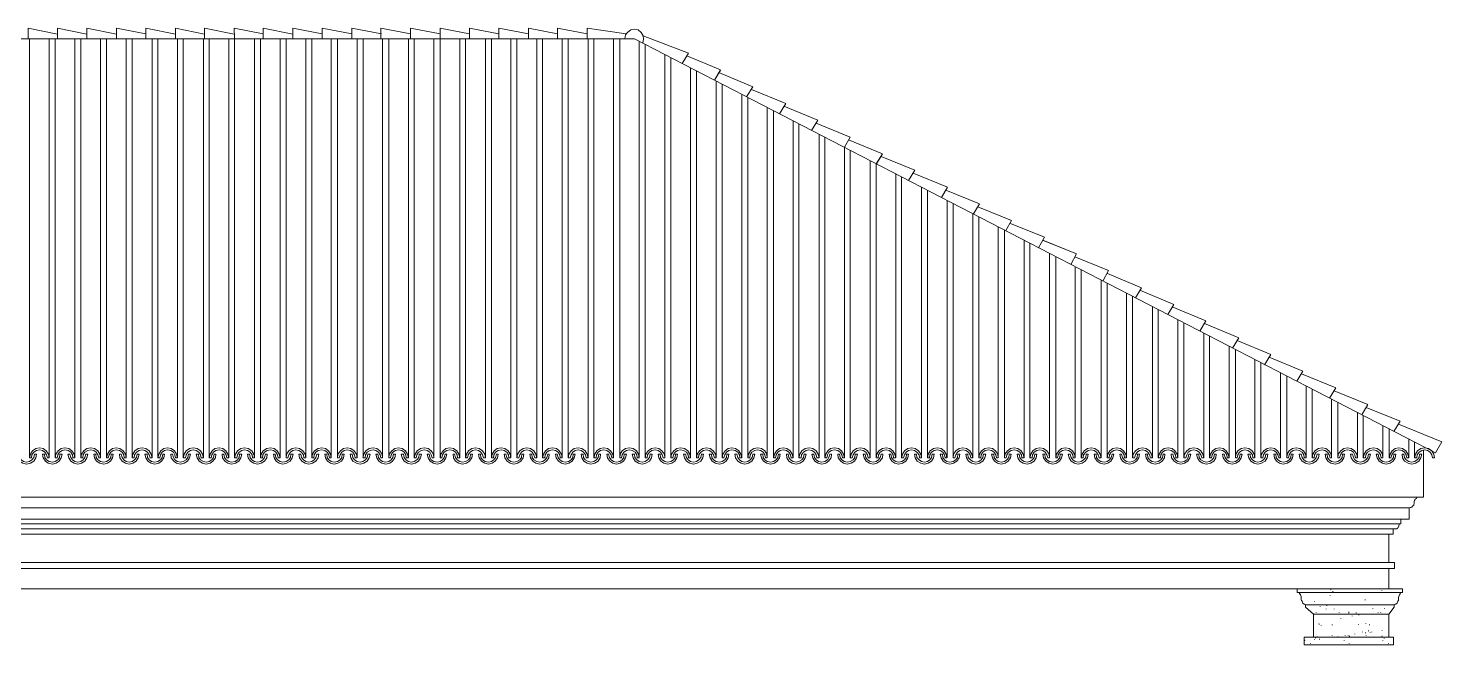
# Model space of a CAD drawing. Header units: millimetres. Extents: x -84511 to -57795, y -17083 to -534.
# Drawn here: x -71087 to -58188, y -6160 to -538 of the extents above; entities that cross this region are included whole.
import ezdxf

# ---------------------------------------------------------------- set-up
doc = ezdxf.new("R2010")
doc.units = ezdxf.units.MM
for name, color, linetype, lineweight in [('A-ALV-___-___-EXI', 250, 'Continuous', 25), ('A-COB-___-___-EXI', 250, 'Continuous', 13), ('A-PIL-___-___-EXI', 250, 'Continuous', 13)]:
    doc.layers.add(name, color=color, linetype=linetype, lineweight=lineweight)

msp = doc.modelspace()

# ---------------------------------------------------------------- linework, layer by layer
at = {"layer": 'A-ALV-___-___-EXI', "color": 18, "lineweight": 9, "flags": 128}
msp.add_lwpolyline([(-83578, -5650), (-58546, -5650), (-58546, -5685), (-59508, -5685), (-59493, -5685), (-59489, -5688), (-59482, -5696), (-59478, -5704), (-59474, -5711), (-59470, -5719), (-59470, -5738)], dxfattribs=at)
at = {"layer": 'A-COB-___-___-EXI', "color": 18, "lineweight": 9}
for p, q in [((-71075, -4456), (-71075, -633)), ((-70897, -4456), (-70897, -633)), ((-70840, -4456), (-70840, -633)), ((-70661, -4456), (-70661, -633)), ((-70608, -4456), (-70608, -633)), ((-70429, -4456), (-70429, -633)), ((-70372, -4456), (-70372, -633)), ((-70193, -4456), (-70193, -633)), ((-70140, -4456), (-70140, -633)), ((-69957, -4456), (-69957, -633)), ((-69904, -4456), (-69904, -633)), ((-69725, -4456), (-69725, -633)), ((-69672, -4456), (-69672, -633)), ((-69489, -4456), (-69489, -633)), ((-69436, -4456), (-69436, -633)), ((-69257, -4456), (-69257, -633)), ((-69021, -4456), (-69021, -633)), ((-68968, -4456), (-68968, -633)), ((-68789, -4456), (-68789, -633)), ((-68732, -4456), (-68732, -633)), ((-68554, -4456), (-68554, -633)), ((-68500, -4456), (-68500, -633)), ((-68322, -4456), (-68322, -633)), ((-68265, -4456), (-68265, -633)), ((-68086, -4456), (-68086, -633)), ((-68032, -4456), (-68032, -633)), ((-67854, -4456), (-67854, -633)), ((-67797, -4456), (-67797, -633)), ((-67618, -4456), (-67618, -633)), ((-67565, -4456), (-67565, -633)), ((-67386, -4456), (-67386, -633)), ((-67150, -4456), (-67150, -633)), ((-67097, -4456), (-67097, -633)), ((-66914, -4456), (-66914, -633)), ((-66861, -4456), (-66861, -633)), ((-66682, -4456), (-66682, -633)), ((-66629, -4456), (-66629, -633)), ((-66446, -4456), (-66446, -633)), ((-66393, -4456), (-66393, -633)), ((-66214, -4456), (-66214, -633)), ((-66161, -4456), (-66161, -633)), ((-65979, -4456), (-65979, -633)), ((-65925, -4456), (-65925, -633)), ((-65746, -4456), (-65746, -633)), ((-65689, -4456), (-65689, -633)), ((-65511, -4456), (-65511, -656)), ((-65457, -4456), (-65457, -683)), ((-65279, -4456), (-65279, -778)), ((-65222, -4456), (-65222, -804)), ((-65043, -4456), (-65043, -899)), ((-64989, -4456), (-64989, -926)), ((-64811, -4456), (-64811, -1017)), ((-64754, -4456), (-64754, -1048)), ((-64575, -4456), (-64575, -1139)), ((-64522, -4456), (-64522, -1170)), ((-64343, -4456), (-64343, -1261)), ((-64286, -4456), (-64286, -1287)), ((-64107, -4456), (-64107, -1383)), ((-64054, -4456), (-64054, -1409)), ((-63871, -4456), (-63871, -1504)), ((-63818, -4456), (-63818, -1531)), ((-63639, -4456), (-63639, -1622)), ((-63586, -4456), (-63586, -1653)), ((-63403, -4456), (-63403, -1744)), ((-63171, -4456), (-63171, -1866)), ((-63118, -4456), (-63118, -1892)), ((-62700, -1987), (-63012, -1858)), ((-62936, -4456), (-62936, -1987)), ((-62882, -4456), (-62882, -2014)), ((-62703, -4456), (-62703, -2109)), ((-62646, -4456), (-62646, -2136)), ((-62468, -4456), (-62468, -2227)), ((-62414, -4456), (-62414, -2257)), ((-62236, -4456), (-62236, -2349)), ((-62179, -4456), (-62179, -2379)), ((-62000, -4456), (-62000, -2470)), ((-61947, -4456), (-61947, -2497)), ((-61768, -4456), (-61768, -2592)), ((-61711, -4456), (-61711, -2619)), ((-61532, -4456), (-61532, -2714)), ((-61479, -4456), (-61479, -2740)), ((-61296, -4456), (-61296, -2832)), ((-61243, -4456), (-61243, -2862)), ((-61064, -4456), (-61064, -2954)), ((-61011, -4456), (-61011, -2984)), ((-60828, -4456), (-60828, -3075)), ((-60775, -4456), (-60775, -3106)), ((-60596, -4456), (-60596, -3197)), ((-60543, -4456), (-60543, -3224)), ((-60360, -4456), (-60360, -3319)), ((-60307, -4456), (-60307, -3345)), ((-60128, -4456), (-60128, -3440)), ((-60071, -4456), (-60071, -3467)), ((-59893, -4456), (-59893, -3558)), ((-59839, -4456), (-59839, -3589)), ((-59661, -4456), (-59661, -3680)), ((-59603, -4456), (-59603, -3710)), ((-59425, -4456), (-59425, -3802)), ((-59371, -4456), (-59371, -3828)), ((-59193, -4456), (-59193, -3923)), ((-59136, -4456), (-59136, -3950)), ((-58957, -4456), (-58957, -4045)), ((-58904, -4456), (-58904, -4072)), ((-58725, -4456), (-58725, -4163)), ((-58668, -4456), (-58668, -4193)), ((-58489, -4456), (-58489, -4285)), ((-58436, -4456), (-58436, -4315)), ((-66233, -4456), (-66214, -4456)), ((-58671, -5411), (-58671, -5152)), ((-58671, -5650), (-58671, -5464))]:
    msp.add_line(p, q, dxfattribs=at)
at = {"layer": 'A-COB-___-___-EXI', "color": 18, "lineweight": 9, "flags": 128}
for points in [[(-83867, -4216), (-84183, -4330), (-84149, -4395), (-84126, -4426), (-84096, -4445), (-77279, -633), (-65556, -633), (-58246, -4410), (-58188, -4311), (-58584, -4148)], [(-71087, -629), (-71087, -538), (-70821, -591)], [(-70821, -629), (-70821, -538), (-70551, -591)], [(-70281, -591), (-70551, -538), (-70551, -629)], [(-70281, -629), (-70281, -538), (-70014, -588)], [(-70014, -629), (-70014, -538), (-69744, -591)], [(-69478, -591), (-69744, -538), (-69744, -629)], [(-69478, -629), (-69478, -538), (-69208, -591)], [(-69204, -4456), (-69204, -629), (-69208, -538), (-68942, -588)], [(-68942, -629), (-68942, -538), (-68672, -591)], [(-68405, -588), (-68672, -538), (-68672, -629)], [(-68135, -588), (-68405, -538), (-68405, -629)], [(-67865, -588), (-68135, -538), (-68135, -629)], [(-67599, -588), (-67869, -538), (-67869, -629)], [(-67599, -629), (-67599, -538), (-67329, -588)], [(-67329, -4456), (-67329, -629), (-67329, -538), (-67059, -588)], [(-67059, -629), (-67059, -538), (-66793, -588)], [(-66522, -588), (-66792, -538), (-66792, -629)], [(-66522, -629), (-66522, -538), (-66256, -588)], [(-65986, -588), (-66256, -538), (-66256, -629)], [(-65986, -629), (-65986, -538), (-65632, -588)], [(-65480, -671), (-65473, -637), (-65476, -607), (-65495, -576), (-65522, -553), (-65556, -546), (-65587, -553), (-65617, -572), (-65636, -599), (-65644, -633)], [(-65476, -607), (-65062, -766), (-65119, -858), (-65062, -766)], [(-64826, -1010), (-64769, -919), (-64826, -1010), (-64769, -918), (-65077, -789)], [(-64533, -1162), (-64476, -1071), (-64784, -941)], [(-63940, -1470), (-63883, -1375), (-64191, -1249)], [(-63898, -1402), (-63586, -1531), (-63639, -1622), (-63586, -1531)], [(-63350, -4456), (-63350, -1774), (-63293, -1683), (-63346, -1774), (-63293, -1683), (-63601, -1554)], [(-63053, -1926), (-62996, -1831), (-63305, -1706)], [(-62715, -2014), (-62407, -2139), (-62460, -2231), (-62407, -2139), (-62460, -2231)], [(-62167, -2383), (-62114, -2292), (-62422, -2166)], [(-62125, -2318), (-61813, -2444), (-61867, -2539), (-61813, -2444)], [(-61829, -2470), (-61521, -2596), (-61574, -2691), (-61521, -2596), (-61832, -2470)], [(-61574, -2691), (-61521, -2596), (-61574, -2691), (-61521, -2596)], [(-61536, -2623), (-61228, -2748), (-61281, -2843)], [(-60927, -2904), (-60984, -2995), (-60927, -2904), (-61239, -2775)], [(-60688, -3147), (-60634, -3056), (-60688, -3147), (-60634, -3056), (-60942, -2927)], [(-60395, -3300), (-60341, -3205), (-60649, -3079)], [(-60041, -3360), (-60098, -3456), (-60041, -3360), (-60353, -3231)], [(-59805, -3608), (-59748, -3513), (-59805, -3608), (-59748, -3513), (-60056, -3387)], [(-59512, -3756), (-59455, -3665), (-59763, -3539)], [(-59155, -3817), (-59212, -3912), (-59155, -3817), (-59467, -3691)], [(-58919, -4064), (-58862, -3969), (-58919, -4064), (-58862, -3969), (-59170, -3844)], [(-58626, -4216), (-58569, -4121), (-58877, -3996)], [(-83734, -4513), (-83734, -4814), (-58356, -4814), (-58356, -4384)], [(-71076, -4456), (-71057, -4456), (-71076, -4456), (-71068, -4422), (-71049, -4391), (-71018, -4372), (-70984, -4365), (-70950, -4372), (-70923, -4391), (-70901, -4422), (-70897, -4456), (-70912, -4456), (-70920, -4429), (-70935, -4403), (-70958, -4388), (-70984, -4384), (-71011, -4388), (-71037, -4403), (-71053, -4429), (-71057, -4456)], [(-70840, -4456), (-70836, -4422), (-70813, -4391), (-70786, -4372), (-70752, -4365), (-70718, -4372), (-70688, -4391), (-70669, -4422), (-70661, -4456), (-70680, -4456), (-70684, -4429), (-70699, -4403), (-70722, -4388), (-70752, -4384), (-70779, -4388), (-70802, -4403), (-70817, -4429), (-70824, -4456), (-70840, -4456)], [(-70608, -4456), (-70589, -4456), (-70608, -4456), (-70600, -4422), (-70581, -4391), (-70551, -4372), (-70516, -4365), (-70482, -4372), (-70452, -4391), (-70433, -4422), (-70429, -4456), (-70444, -4456), (-70452, -4429), (-70467, -4403), (-70490, -4388), (-70516, -4384), (-70543, -4388), (-70570, -4403), (-70585, -4429), (-70589, -4456)], [(-70372, -4456), (-70357, -4456), (-70372, -4456), (-70364, -4422), (-70345, -4391), (-70319, -4372), (-70284, -4365), (-70250, -4372), (-70220, -4391), (-70201, -4422), (-70193, -4456), (-70212, -4456), (-70216, -4429), (-70231, -4403), (-70254, -4388), (-70284, -4384), (-70311, -4388), (-70334, -4403), (-70349, -4429), (-70357, -4456)], [(-70140, -4456), (-70121, -4456), (-70140, -4456), (-70132, -4422), (-70113, -4391), (-70083, -4372), (-70048, -4365), (-70014, -4372), (-69984, -4391), (-69965, -4422), (-69957, -4456), (-69976, -4456), (-69984, -4429), (-69999, -4403), (-70022, -4388), (-70048, -4384), (-70075, -4388), (-70098, -4403), (-70117, -4429), (-70121, -4456)], [(-69904, -4456), (-69885, -4456), (-69904, -4456), (-69896, -4422), (-69877, -4391), (-69851, -4372), (-69816, -4365), (-69782, -4372), (-69752, -4391), (-69733, -4422), (-69725, -4456), (-69744, -4456), (-69748, -4429), (-69763, -4403), (-69786, -4388), (-69816, -4384), (-69843, -4388), (-69866, -4403), (-69881, -4429), (-69885, -4456)], [(-69672, -4456), (-69653, -4456), (-69672, -4456), (-69664, -4422), (-69645, -4391), (-69615, -4372), (-69581, -4365), (-69546, -4372), (-69516, -4391), (-69497, -4422), (-69489, -4456), (-69508, -4456), (-69516, -4429), (-69531, -4403), (-69554, -4388), (-69581, -4384), (-69607, -4388), (-69630, -4403), (-69645, -4429), (-69653, -4456)], [(-69436, -4456), (-69417, -4456), (-69436, -4456), (-69428, -4422), (-69409, -4391), (-69383, -4372), (-69345, -4365), (-69311, -4372), (-69284, -4391), (-69265, -4422), (-69257, -4456), (-69276, -4456), (-69280, -4429), (-69295, -4403), (-69318, -4388), (-69345, -4384), (-69375, -4388), (-69398, -4403), (-69413, -4429), (-69417, -4456)], [(-69185, -4456), (-69204, -4456), (-69185, -4456), (-69177, -4429), (-69162, -4403), (-69139, -4388), (-69113, -4384), (-69086, -4388), (-69063, -4403), (-69044, -4429), (-69041, -4456), (-69022, -4456), (-69029, -4422), (-69048, -4391), (-69079, -4372), (-69113, -4365), (-69147, -4372), (-69177, -4391), (-69196, -4422), (-69204, -4456)], [(-68968, -4456), (-68961, -4422), (-68942, -4391), (-68911, -4372), (-68877, -4365), (-68843, -4372), (-68816, -4391), (-68797, -4422), (-68789, -4456), (-68808, -4456), (-68812, -4429), (-68827, -4403), (-68850, -4388), (-68877, -4384), (-68907, -4388), (-68930, -4403), (-68945, -4429), (-68949, -4456), (-68968, -4456), (-68949, -4456)], [(-68732, -4456), (-68729, -4422), (-68710, -4391), (-68679, -4372), (-68645, -4365), (-68611, -4372), (-68580, -4391), (-68561, -4422), (-68554, -4456), (-68573, -4456), (-68576, -4429), (-68595, -4403), (-68618, -4388), (-68645, -4384), (-68672, -4388), (-68694, -4403), (-68710, -4429), (-68717, -4456), (-68732, -4456), (-68717, -4456)], [(-68500, -4456), (-68493, -4422), (-68474, -4391), (-68443, -4372), (-68409, -4365), (-68375, -4372), (-68348, -4391), (-68329, -4422), (-68322, -4456), (-68337, -4456), (-68344, -4429), (-68360, -4403), (-68382, -4388), (-68409, -4384), (-68440, -4388), (-68462, -4403), (-68478, -4429), (-68481, -4456), (-68500, -4456), (-68481, -4456)], [(-68265, -4456), (-68261, -4422), (-68238, -4391), (-68211, -4372), (-68177, -4365), (-68143, -4372), (-68112, -4391), (-68093, -4422), (-68086, -4456), (-68105, -4456), (-68109, -4429), (-68124, -4403), (-68150, -4388), (-68177, -4384), (-68204, -4388), (-68226, -4403), (-68242, -4429), (-68249, -4456), (-68265, -4456), (-68249, -4456)], [(-68033, -4456), (-68025, -4422), (-68006, -4391), (-67975, -4372), (-67941, -4365), (-67907, -4372), (-67880, -4391), (-67858, -4422), (-67854, -4456), (-67869, -4456), (-67877, -4429), (-67892, -4403), (-67915, -4388), (-67941, -4384), (-67968, -4388), (-67994, -4403), (-68010, -4429), (-68013, -4456), (-68032, -4456), (-68014, -4456)], [(-67797, -4456), (-67793, -4422), (-67770, -4391), (-67743, -4372), (-67709, -4365), (-67675, -4372), (-67645, -4391), (-67626, -4422), (-67618, -4456), (-67637, -4456), (-67641, -4429), (-67656, -4403), (-67679, -4388), (-67709, -4384), (-67736, -4388), (-67759, -4403), (-67774, -4429), (-67781, -4456), (-67797, -4456), (-67781, -4456)], [(-67565, -4456), (-67557, -4422), (-67538, -4391), (-67508, -4372), (-67473, -4365), (-67439, -4372), (-67409, -4391), (-67390, -4422), (-67386, -4456), (-67401, -4456), (-67409, -4429), (-67424, -4403), (-67447, -4388), (-67473, -4384), (-67500, -4388), (-67527, -4403), (-67542, -4429), (-67546, -4456), (-67565, -4456), (-67546, -4456)], [(-67329, -4456), (-67321, -4422), (-67302, -4391), (-67276, -4372), (-67241, -4365), (-67207, -4372), (-67177, -4391), (-67158, -4422), (-67150, -4456), (-67169, -4456), (-67173, -4429), (-67188, -4403), (-67211, -4388), (-67241, -4384), (-67268, -4388), (-67291, -4403), (-67306, -4429), (-67314, -4456), (-67329, -4456)], [(-67097, -4456), (-67078, -4456), (-67097, -4456), (-67089, -4422), (-67070, -4391), (-67040, -4372), (-67005, -4365), (-66971, -4372), (-66941, -4391), (-66922, -4422), (-66914, -4456), (-66933, -4456), (-66941, -4429), (-66956, -4403), (-66979, -4388), (-67005, -4384), (-67032, -4388), (-67055, -4403), (-67074, -4429), (-67078, -4456)], [(-66861, -4456), (-66842, -4456), (-66861, -4456), (-66853, -4422), (-66834, -4391), (-66808, -4372), (-66773, -4365), (-66739, -4372), (-66709, -4391), (-66690, -4422), (-66682, -4456), (-66701, -4456), (-66705, -4429), (-66720, -4403), (-66743, -4388), (-66773, -4384), (-66800, -4388), (-66823, -4403), (-66838, -4429), (-66842, -4456)], [(-66629, -4456), (-66610, -4456), (-66629, -4456), (-66621, -4422), (-66602, -4391), (-66572, -4372), (-66538, -4365), (-66503, -4372), (-66473, -4391), (-66454, -4422), (-66446, -4456), (-66465, -4456), (-66473, -4429), (-66488, -4403), (-66511, -4388), (-66538, -4384), (-66564, -4388), (-66587, -4403), (-66602, -4429), (-66610, -4456)], [(-66393, -4456), (-66374, -4456), (-66393, -4456), (-66385, -4422), (-66366, -4391), (-66340, -4372), (-66302, -4365), (-66268, -4372), (-66241, -4391), (-66222, -4422), (-66214, -4456), (-66233, -4456), (-66237, -4429), (-66252, -4403), (-66275, -4388), (-66302, -4384), (-66332, -4388), (-66355, -4403), (-66370, -4429), (-66374, -4456)], [(-66161, -4456), (-66142, -4456), (-66161, -4456), (-66153, -4422), (-66134, -4391), (-66104, -4372), (-66070, -4365), (-66036, -4372), (-66005, -4391), (-65986, -4422), (-65979, -4456), (-65997, -4456), (-66001, -4429), (-66020, -4403), (-66043, -4388), (-66070, -4384), (-66096, -4388), (-66119, -4403), (-66134, -4429), (-66142, -4456)], [(-65925, -4456), (-65906, -4456), (-65925, -4456), (-65918, -4422), (-65899, -4391), (-65868, -4372), (-65834, -4365), (-65800, -4372), (-65773, -4391), (-65754, -4422), (-65746, -4456), (-65762, -4456), (-65769, -4429), (-65785, -4403), (-65807, -4388), (-65834, -4384), (-65864, -4388), (-65887, -4403), (-65902, -4429), (-65906, -4456)], [(-65689, -4456), (-65674, -4456), (-65689, -4456), (-65686, -4422), (-65667, -4391), (-65636, -4372), (-65602, -4365), (-65568, -4372), (-65537, -4391), (-65518, -4422), (-65511, -4456), (-65530, -4456), (-65533, -4429), (-65549, -4403), (-65575, -4388), (-65602, -4384), (-65629, -4388), (-65651, -4403), (-65667, -4429), (-65674, -4456)], [(-65279, -4456), (-65282, -4422), (-65305, -4391), (-65332, -4372), (-65366, -4365), (-65400, -4372), (-65431, -4391), (-65450, -4422), (-65457, -4456), (-65438, -4456), (-65457, -4456)], [(-65294, -4456), (-65279, -4456), (-65294, -4456), (-65301, -4429), (-65317, -4403), (-65340, -4388), (-65366, -4384), (-65396, -4388), (-65419, -4403), (-65435, -4429), (-65438, -4456)], [(-65222, -4456), (-65218, -4422), (-65195, -4391), (-65168, -4372), (-65134, -4365), (-65100, -4372), (-65069, -4391), (-65050, -4422), (-65043, -4456), (-65062, -4456), (-65066, -4429), (-65081, -4403), (-65107, -4388), (-65134, -4384), (-65161, -4388), (-65184, -4403), (-65199, -4429), (-65206, -4456), (-65222, -4456)], [(-64990, -4456), (-64971, -4456), (-64990, -4456), (-64982, -4422), (-64963, -4391), (-64932, -4372), (-64898, -4365), (-64864, -4372), (-64837, -4391), (-64815, -4422), (-64811, -4456), (-64826, -4456), (-64834, -4429), (-64849, -4403), (-64872, -4388), (-64898, -4384), (-64925, -4388), (-64951, -4403), (-64967, -4429), (-64971, -4456)], [(-64754, -4456), (-64739, -4456), (-64754, -4456), (-64750, -4422), (-64727, -4391), (-64700, -4372), (-64666, -4365), (-64632, -4372), (-64602, -4391), (-64583, -4422), (-64575, -4456), (-64594, -4456), (-64598, -4429), (-64613, -4403), (-64636, -4388), (-64666, -4384), (-64693, -4388), (-64716, -4403), (-64731, -4429), (-64739, -4456)], [(-64522, -4456), (-64503, -4456), (-64522, -4456), (-64514, -4422), (-64495, -4391), (-64465, -4372), (-64430, -4365), (-64396, -4372), (-64366, -4391), (-64347, -4422), (-64343, -4456), (-64358, -4456), (-64366, -4429), (-64381, -4403), (-64404, -4388), (-64430, -4384), (-64457, -4388), (-64484, -4403), (-64499, -4429), (-64503, -4456), (-64522, -4456), (-64503, -4456)], [(-64286, -4456), (-64278, -4422), (-64259, -4391), (-64233, -4372), (-64198, -4365), (-64164, -4372), (-64134, -4391), (-64115, -4422), (-64107, -4456), (-64126, -4456), (-64130, -4429), (-64145, -4403), (-64168, -4388), (-64198, -4384), (-64225, -4388), (-64248, -4403), (-64263, -4429), (-64267, -4456), (-64286, -4456), (-64267, -4456)], [(-64054, -4456), (-64046, -4422), (-64027, -4391), (-63997, -4372), (-63962, -4365), (-63928, -4372), (-63898, -4391), (-63879, -4422), (-63871, -4456), (-63890, -4456), (-63898, -4429), (-63913, -4403), (-63936, -4388), (-63963, -4384), (-63989, -4388), (-64012, -4403), (-64031, -4429), (-64035, -4456), (-64054, -4456), (-64035, -4456)], [(-63818, -4456), (-63810, -4422), (-63791, -4391), (-63765, -4372), (-63730, -4365), (-63692, -4372), (-63666, -4391), (-63647, -4422), (-63639, -4456), (-63658, -4456), (-63662, -4429), (-63677, -4403), (-63700, -4388), (-63730, -4384), (-63757, -4388), (-63780, -4403), (-63795, -4429), (-63799, -4456), (-63818, -4456), (-63799, -4456)], [(-63586, -4456), (-63578, -4422), (-63559, -4391), (-63529, -4372), (-63495, -4365), (-63460, -4372), (-63430, -4391), (-63411, -4422), (-63403, -4456), (-63422, -4456), (-63430, -4429), (-63445, -4403), (-63468, -4388), (-63495, -4384), (-63521, -4388), (-63544, -4403), (-63559, -4429), (-63567, -4456), (-63586, -4456), (-63567, -4456)], [(-63350, -4456), (-63342, -4422), (-63324, -4391), (-63293, -4372), (-63259, -4365), (-63225, -4372), (-63198, -4391), (-63179, -4422), (-63171, -4456), (-63190, -4456), (-63194, -4429), (-63209, -4403), (-63232, -4388), (-63259, -4384), (-63289, -4388), (-63312, -4403), (-63327, -4429), (-63331, -4456), (-63350, -4456), (-63331, -4456)], [(-63118, -4456), (-63110, -4422), (-63092, -4391), (-63061, -4372), (-63027, -4365), (-62993, -4372), (-62962, -4391), (-62943, -4422), (-62936, -4456), (-62955, -4456), (-62958, -4429), (-62977, -4403), (-63000, -4388), (-63027, -4384), (-63053, -4388), (-63076, -4403), (-63092, -4429), (-63099, -4456), (-63118, -4456), (-63099, -4456)], [(-62882, -4456), (-62875, -4422), (-62856, -4391), (-62825, -4372), (-62791, -4365), (-62757, -4372), (-62730, -4391), (-62711, -4422), (-62704, -4456), (-62719, -4456), (-62726, -4429), (-62742, -4403), (-62764, -4388), (-62791, -4384), (-62821, -4388), (-62844, -4403), (-62859, -4429), (-62863, -4456), (-62882, -4456), (-62863, -4456)], [(-62646, -4456), (-62643, -4422), (-62624, -4391), (-62593, -4372), (-62559, -4365), (-62525, -4372), (-62494, -4391), (-62475, -4422), (-62468, -4456), (-62487, -4456), (-62491, -4429), (-62506, -4403), (-62532, -4388), (-62559, -4384), (-62586, -4388), (-62608, -4403), (-62624, -4429), (-62631, -4456), (-62646, -4456), (-62631, -4456)], [(-62414, -4456), (-62407, -4422), (-62388, -4391), (-62357, -4372), (-62323, -4365), (-62289, -4372), (-62262, -4391), (-62239, -4422), (-62236, -4456), (-62251, -4456), (-62258, -4429), (-62274, -4403), (-62296, -4388), (-62323, -4384), (-62354, -4388), (-62376, -4403), (-62392, -4429), (-62395, -4456), (-62414, -4456)], [(-62179, -4456), (-62175, -4422), (-62152, -4391), (-62125, -4372), (-62091, -4365), (-62057, -4372), (-62026, -4391), (-62007, -4422), (-62000, -4456), (-62019, -4456), (-62023, -4429), (-62038, -4403), (-62064, -4388), (-62091, -4384), (-62118, -4388), (-62141, -4403), (-62156, -4429), (-62163, -4456), (-62179, -4456), (-62163, -4456)], [(-61947, -4456), (-61939, -4422), (-61920, -4391), (-61889, -4372), (-61855, -4365), (-61821, -4372), (-61791, -4391), (-61772, -4422), (-61768, -4456), (-61783, -4456), (-61791, -4429), (-61806, -4403), (-61829, -4388), (-61855, -4384), (-61882, -4388), (-61909, -4403), (-61924, -4429), (-61927, -4456), (-61947, -4456), (-61928, -4456)], [(-61711, -4456), (-61703, -4422), (-61684, -4391), (-61657, -4372), (-61623, -4365), (-61589, -4372), (-61559, -4391), (-61540, -4422), (-61532, -4456), (-61551, -4456), (-61555, -4429), (-61570, -4403), (-61593, -4388), (-61623, -4384), (-61650, -4388), (-61673, -4403), (-61688, -4429), (-61695, -4456), (-61711, -4456), (-61696, -4456)], [(-61479, -4456), (-61471, -4422), (-61452, -4391), (-61422, -4372), (-61387, -4365), (-61353, -4372), (-61323, -4391), (-61304, -4422), (-61296, -4456), (-61315, -4456), (-61323, -4429), (-61338, -4403), (-61361, -4388), (-61387, -4384), (-61414, -4388), (-61437, -4403), (-61456, -4429), (-61460, -4456), (-61479, -4456), (-61460, -4456)], [(-61243, -4456), (-61235, -4422), (-61216, -4391), (-61190, -4372), (-61155, -4365), (-61121, -4372), (-61091, -4391), (-61072, -4422), (-61064, -4456), (-61083, -4456), (-61087, -4429), (-61102, -4403), (-61125, -4388), (-61155, -4384), (-61182, -4388), (-61205, -4403), (-61220, -4429), (-61224, -4456), (-61243, -4456), (-61224, -4456)], [(-61011, -4456), (-61003, -4422), (-60984, -4391), (-60954, -4372), (-60919, -4365), (-60885, -4372), (-60855, -4391), (-60836, -4422), (-60828, -4456), (-60847, -4456), (-60855, -4429), (-60870, -4403), (-60893, -4388), (-60920, -4384), (-60946, -4388), (-60969, -4403), (-60984, -4429), (-60992, -4456), (-61011, -4456), (-60992, -4456)], [(-60756, -4456), (-60752, -4429), (-60737, -4403), (-60714, -4388), (-60684, -4384), (-60657, -4388), (-60634, -4403), (-60619, -4429), (-60615, -4456), (-60596, -4456), (-60604, -4422), (-60623, -4391), (-60649, -4372), (-60684, -4365), (-60722, -4372), (-60748, -4391), (-60767, -4422), (-60775, -4456), (-60756, -4456), (-60775, -4456)], [(-60524, -4456), (-60543, -4456), (-60524, -4456), (-60516, -4429), (-60501, -4403), (-60478, -4388), (-60452, -4384), (-60425, -4388), (-60402, -4403), (-60387, -4429), (-60379, -4456), (-60360, -4456), (-60368, -4422), (-60387, -4391), (-60417, -4372), (-60452, -4365), (-60486, -4372), (-60516, -4391), (-60535, -4422), (-60543, -4456)], [(-60307, -4456), (-60288, -4456), (-60307, -4456), (-60299, -4422), (-60281, -4391), (-60250, -4372), (-60216, -4365), (-60182, -4372), (-60155, -4391), (-60136, -4422), (-60128, -4456), (-60147, -4456), (-60151, -4429), (-60166, -4403), (-60189, -4388), (-60216, -4384), (-60246, -4388), (-60269, -4403), (-60284, -4429), (-60288, -4456)], [(-60071, -4456), (-60056, -4456), (-60071, -4456), (-60067, -4422), (-60049, -4391), (-60018, -4372), (-59984, -4365), (-59950, -4372), (-59919, -4391), (-59900, -4422), (-59893, -4456), (-59912, -4456), (-59915, -4429), (-59934, -4403), (-59957, -4388), (-59984, -4384), (-60010, -4388), (-60033, -4403), (-60049, -4429), (-60056, -4456)], [(-59839, -4456), (-59820, -4456), (-59839, -4456), (-59832, -4422), (-59813, -4391), (-59782, -4372), (-59748, -4365), (-59714, -4372), (-59687, -4391), (-59668, -4422), (-59660, -4456), (-59676, -4456), (-59683, -4429), (-59698, -4403), (-59721, -4388), (-59748, -4384), (-59778, -4388), (-59801, -4403), (-59816, -4429), (-59820, -4456)], [(-59603, -4456), (-59588, -4456), (-59603, -4456), (-59600, -4422), (-59581, -4391), (-59550, -4372), (-59516, -4365), (-59482, -4372), (-59451, -4391), (-59432, -4422), (-59425, -4456), (-59444, -4456), (-59447, -4429), (-59463, -4403), (-59489, -4388), (-59516, -4384), (-59543, -4388), (-59565, -4403), (-59581, -4429), (-59588, -4456)], [(-59371, -4456), (-59352, -4456), (-59371, -4456), (-59364, -4422), (-59345, -4391), (-59314, -4372), (-59280, -4365), (-59246, -4372), (-59219, -4391), (-59196, -4422), (-59193, -4456), (-59208, -4456), (-59215, -4429), (-59231, -4403), (-59254, -4388), (-59280, -4384), (-59307, -4388), (-59333, -4403), (-59349, -4429), (-59352, -4456)], [(-59136, -4456), (-59120, -4456), (-59136, -4456), (-59132, -4422), (-59109, -4391), (-59082, -4372), (-59048, -4365), (-59014, -4372), (-58983, -4391), (-58964, -4422), (-58957, -4456), (-58976, -4456), (-58980, -4429), (-58995, -4403), (-59018, -4388), (-59048, -4384), (-59075, -4388), (-59097, -4403), (-59113, -4429), (-59120, -4456)], [(-58904, -4456), (-58896, -4422), (-58877, -4391), (-58846, -4372), (-58812, -4365), (-58778, -4372), (-58748, -4391), (-58729, -4422), (-58725, -4456), (-58740, -4456), (-58748, -4429), (-58763, -4403), (-58786, -4388), (-58812, -4384), (-58839, -4388), (-58866, -4403), (-58881, -4429), (-58885, -4456), (-58904, -4456)], [(-58668, -4456), (-58660, -4422), (-58641, -4391), (-58614, -4372), (-58580, -4365), (-58546, -4372), (-58516, -4391), (-58497, -4422), (-58489, -4456), (-58508, -4456), (-58512, -4429), (-58527, -4403), (-58550, -4388), (-58580, -4384), (-58607, -4388), (-58630, -4403), (-58645, -4429), (-58652, -4456), (-58668, -4456), (-58653, -4456)], [(-58436, -4456), (-58428, -4422), (-58409, -4391), (-58379, -4372), (-58344, -4365), (-58310, -4372), (-58280, -4391), (-58261, -4422), (-58253, -4456), (-58272, -4456), (-58280, -4429), (-58295, -4403), (-58318, -4388), (-58344, -4384), (-58371, -4388), (-58394, -4403), (-58413, -4429), (-58417, -4456), (-58436, -4456), (-58417, -4456)], [(-71011, -4422), (-71030, -4422), (-71037, -4452), (-71053, -4475), (-71076, -4490), (-71102, -4494), (-71129, -4490), (-71152, -4475), (-71167, -4452), (-71174, -4422), (-71193, -4422), (-71186, -4456), (-71167, -4486), (-71136, -4505), (-71102, -4513), (-71068, -4505), (-71037, -4486), (-71018, -4456), (-71011, -4422)], [(-70779, -4422), (-70798, -4422), (-70802, -4452), (-70817, -4475), (-70840, -4490), (-70866, -4494), (-70897, -4490), (-70920, -4475), (-70935, -4452), (-70939, -4422), (-70958, -4422), (-70950, -4456), (-70931, -4486), (-70904, -4505), (-70866, -4513), (-70832, -4505), (-70805, -4486), (-70786, -4456), (-70779, -4422)], [(-70543, -4422), (-70562, -4422), (-70570, -4452), (-70585, -4475), (-70608, -4490), (-70634, -4494), (-70661, -4490), (-70684, -4475), (-70699, -4452), (-70707, -4422), (-70726, -4422), (-70718, -4456), (-70699, -4486), (-70668, -4505), (-70634, -4513), (-70600, -4505), (-70570, -4486), (-70551, -4456), (-70543, -4422)], [(-70311, -4422), (-70330, -4422), (-70334, -4452), (-70349, -4475), (-70372, -4490), (-70398, -4494), (-70429, -4490), (-70452, -4475), (-70467, -4452), (-70471, -4422), (-70490, -4422), (-70482, -4456), (-70463, -4486), (-70433, -4505), (-70398, -4513), (-70364, -4505), (-70338, -4486), (-70319, -4456), (-70311, -4422)], [(-70075, -4422), (-70094, -4422), (-70098, -4452), (-70117, -4475), (-70140, -4490), (-70166, -4494), (-70193, -4490), (-70216, -4475), (-70231, -4452), (-70239, -4422), (-70254, -4422), (-70250, -4456), (-70231, -4486), (-70201, -4505), (-70166, -4513), (-70132, -4505), (-70102, -4486), (-70083, -4456), (-70075, -4422)], [(-69843, -4422), (-69858, -4422), (-69866, -4452), (-69881, -4475), (-69904, -4490), (-69931, -4494), (-69961, -4490), (-69984, -4475), (-69999, -4452), (-70003, -4422), (-70022, -4422), (-70014, -4456), (-69995, -4486), (-69965, -4505), (-69931, -4513), (-69896, -4505), (-69870, -4486), (-69851, -4456), (-69843, -4422)], [(-69607, -4422), (-69626, -4422), (-69630, -4452), (-69645, -4475), (-69672, -4490), (-69699, -4494), (-69725, -4490), (-69748, -4475), (-69763, -4452), (-69771, -4422), (-69786, -4422), (-69782, -4456), (-69759, -4486), (-69733, -4505), (-69698, -4513), (-69664, -4505), (-69634, -4486), (-69615, -4456), (-69607, -4422)], [(-69375, -4422), (-69390, -4422), (-69398, -4452), (-69413, -4475), (-69436, -4490), (-69463, -4494), (-69489, -4490), (-69516, -4475), (-69531, -4452), (-69535, -4422), (-69554, -4422), (-69546, -4456), (-69527, -4486), (-69497, -4505), (-69463, -4513), (-69428, -4505), (-69402, -4486), (-69379, -4456), (-69375, -4422)], [(-69139, -4422), (-69158, -4422), (-69162, -4452), (-69177, -4475), (-69200, -4490), (-69231, -4494), (-69257, -4490), (-69280, -4475), (-69295, -4452), (-69303, -4422), (-69318, -4422), (-69314, -4456), (-69292, -4486), (-69265, -4505), (-69231, -4513), (-69196, -4505), (-69166, -4486), (-69147, -4456), (-69139, -4422)], [(-68907, -4422), (-68923, -4422), (-68930, -4452), (-68945, -4475), (-68968, -4490), (-68995, -4494), (-69022, -4490), (-69048, -4475), (-69063, -4452), (-69067, -4422), (-69086, -4422), (-69079, -4456), (-69059, -4486), (-69029, -4505), (-68995, -4513), (-68961, -4505), (-68930, -4486), (-68911, -4456), (-68907, -4422)], [(-68671, -4422), (-68691, -4422), (-68694, -4452), (-68710, -4475), (-68732, -4490), (-68763, -4494), (-68789, -4490), (-68812, -4475), (-68827, -4452), (-68835, -4422), (-68850, -4422), (-68843, -4456), (-68824, -4486), (-68797, -4505), (-68763, -4513), (-68729, -4505), (-68698, -4486), (-68679, -4456), (-68671, -4422)], [(-68436, -4422), (-68455, -4422), (-68462, -4452), (-68478, -4475), (-68500, -4490), (-68527, -4494), (-68554, -4490), (-68576, -4475), (-68595, -4452), (-68599, -4422), (-68618, -4422), (-68611, -4456), (-68592, -4486), (-68561, -4505), (-68527, -4513), (-68493, -4505), (-68462, -4486), (-68443, -4456), (-68436, -4422)], [(-68204, -4422), (-68223, -4422), (-68226, -4452), (-68242, -4475), (-68265, -4490), (-68295, -4494), (-68322, -4490), (-68344, -4475), (-68360, -4452), (-68363, -4422), (-68382, -4422), (-68375, -4456), (-68356, -4486), (-68329, -4505), (-68295, -4513), (-68261, -4505), (-68230, -4486), (-68211, -4456), (-68204, -4422)], [(-67968, -4422), (-67987, -4422), (-67994, -4452), (-68010, -4475), (-68033, -4490), (-68059, -4494), (-68086, -4490), (-68109, -4475), (-68124, -4452), (-68131, -4422), (-68150, -4422), (-68143, -4456), (-68124, -4486), (-68093, -4505), (-68059, -4513), (-68025, -4505), (-67994, -4486), (-67975, -4456), (-67968, -4422)], [(-67736, -4422), (-67755, -4422), (-67759, -4452), (-67774, -4475), (-67797, -4490), (-67823, -4494), (-67854, -4490), (-67877, -4475), (-67892, -4452), (-67896, -4422), (-67915, -4422), (-67907, -4456), (-67888, -4486), (-67861, -4505), (-67823, -4513), (-67789, -4505), (-67762, -4486), (-67743, -4456), (-67736, -4422)], [(-67500, -4422), (-67519, -4422), (-67523, -4452), (-67542, -4475), (-67565, -4490), (-67591, -4494), (-67618, -4490), (-67641, -4475), (-67656, -4452), (-67664, -4422), (-67683, -4422), (-67675, -4456), (-67656, -4486), (-67626, -4505), (-67591, -4513), (-67557, -4505), (-67527, -4486), (-67508, -4456), (-67500, -4422)], [(-67268, -4422), (-67283, -4422), (-67291, -4452), (-67306, -4475), (-67329, -4490), (-67355, -4494), (-67386, -4490), (-67409, -4475), (-67424, -4452), (-67428, -4422), (-67447, -4422), (-67439, -4456), (-67420, -4486), (-67390, -4505), (-67355, -4513), (-67321, -4505), (-67295, -4486), (-67276, -4456), (-67268, -4422)], [(-67032, -4422), (-67051, -4422), (-67055, -4452), (-67070, -4475), (-67097, -4490), (-67123, -4494), (-67150, -4490), (-67173, -4475), (-67188, -4452), (-67196, -4422), (-67211, -4422), (-67207, -4456), (-67188, -4486), (-67158, -4505), (-67123, -4513), (-67089, -4505), (-67059, -4486), (-67040, -4456), (-67032, -4422)], [(-66800, -4422), (-66815, -4422), (-66823, -4452), (-66838, -4475), (-66861, -4490), (-66888, -4494), (-66918, -4490), (-66941, -4475), (-66956, -4452), (-66960, -4422), (-66979, -4422), (-66971, -4456), (-66952, -4486), (-66922, -4505), (-66888, -4513), (-66853, -4505), (-66827, -4486), (-66804, -4456), (-66800, -4422)], [(-66564, -4422), (-66583, -4422), (-66587, -4452), (-66602, -4475), (-66629, -4490), (-66656, -4494), (-66682, -4490), (-66705, -4475), (-66720, -4452), (-66728, -4422), (-66743, -4422), (-66739, -4456), (-66716, -4486), (-66690, -4505), (-66656, -4513), (-66621, -4505), (-66591, -4486), (-66572, -4456), (-66564, -4422)], [(-66332, -4422), (-66347, -4422), (-66355, -4452), (-66370, -4475), (-66393, -4490), (-66420, -4494), (-66446, -4490), (-66473, -4475), (-66488, -4452), (-66492, -4422), (-66511, -4422), (-66503, -4456), (-66484, -4486), (-66454, -4505), (-66420, -4513), (-66386, -4505), (-66359, -4486), (-66336, -4456), (-66332, -4422)], [(-66096, -4422), (-66115, -4422), (-66119, -4452), (-66134, -4475), (-66157, -4490), (-66188, -4494), (-66214, -4490), (-66237, -4475), (-66252, -4452), (-66260, -4422), (-66275, -4422), (-66271, -4456), (-66249, -4486), (-66222, -4505), (-66188, -4513), (-66153, -4505), (-66123, -4486), (-66104, -4456), (-66096, -4422)], [(-65864, -4422), (-65880, -4422), (-65887, -4452), (-65902, -4475), (-65925, -4490), (-65952, -4494), (-65979, -4490), (-66005, -4475), (-66020, -4452), (-66024, -4422), (-66043, -4422), (-66036, -4456), (-66017, -4486), (-65986, -4505), (-65952, -4513), (-65918, -4505), (-65887, -4486), (-65868, -4456), (-65864, -4422)], [(-65629, -4422), (-65648, -4422), (-65651, -4452), (-65667, -4475), (-65689, -4490), (-65720, -4494), (-65746, -4490), (-65769, -4475), (-65784, -4452), (-65792, -4422), (-65807, -4422), (-65800, -4456), (-65781, -4486), (-65754, -4505), (-65720, -4513), (-65686, -4505), (-65655, -4486), (-65636, -4456), (-65629, -4422)], [(-65393, -4422), (-65412, -4422), (-65419, -4452), (-65435, -4475), (-65457, -4490), (-65484, -4494), (-65511, -4490), (-65533, -4475), (-65552, -4452), (-65556, -4422), (-65575, -4422), (-65568, -4456), (-65549, -4486), (-65518, -4505), (-65484, -4513), (-65450, -4505), (-65419, -4486), (-65400, -4456), (-65393, -4422)], [(-65161, -4422), (-65180, -4422), (-65183, -4452), (-65199, -4475), (-65222, -4490), (-65252, -4494), (-65279, -4490), (-65301, -4475), (-65317, -4452), (-65320, -4422), (-65339, -4422), (-65332, -4456), (-65313, -4486), (-65286, -4505), (-65252, -4513), (-65214, -4505), (-65187, -4486), (-65168, -4456), (-65161, -4422)], [(-64925, -4422), (-64944, -4422), (-64951, -4452), (-64967, -4475), (-64990, -4490), (-65016, -4494), (-65043, -4490), (-65066, -4475), (-65081, -4452), (-65088, -4422), (-65107, -4422), (-65100, -4456), (-65081, -4486), (-65050, -4505), (-65016, -4513), (-64982, -4505), (-64951, -4486), (-64932, -4456), (-64925, -4422)], [(-64693, -4422), (-64712, -4422), (-64716, -4452), (-64731, -4475), (-64754, -4490), (-64780, -4494), (-64811, -4490), (-64834, -4475), (-64849, -4452), (-64853, -4422), (-64872, -4422), (-64864, -4456), (-64845, -4486), (-64815, -4505), (-64780, -4513), (-64746, -4505), (-64719, -4486), (-64700, -4456), (-64693, -4422)], [(-64457, -4422), (-64476, -4422), (-64480, -4452), (-64499, -4475), (-64522, -4490), (-64548, -4494), (-64575, -4490), (-64598, -4475), (-64613, -4452), (-64621, -4422), (-64640, -4422), (-64632, -4456), (-64613, -4486), (-64582, -4505), (-64548, -4513), (-64514, -4505), (-64484, -4486), (-64465, -4456), (-64457, -4422)], [(-64225, -4422), (-64240, -4422), (-64248, -4452), (-64263, -4475), (-64286, -4490), (-64312, -4494), (-64343, -4490), (-64366, -4475), (-64381, -4452), (-64385, -4422), (-64404, -4422), (-64396, -4456), (-64377, -4486), (-64347, -4505), (-64313, -4513), (-64278, -4505), (-64252, -4486), (-64233, -4456), (-64225, -4422)], [(-63989, -4422), (-64008, -4422), (-64012, -4452), (-64027, -4475), (-64054, -4490), (-64080, -4494), (-64107, -4490), (-64130, -4475), (-64145, -4452), (-64153, -4422), (-64168, -4422), (-64164, -4456), (-64145, -4486), (-64115, -4505), (-64080, -4513), (-64046, -4505), (-64016, -4486), (-63997, -4456), (-63989, -4422)], [(-63757, -4422), (-63772, -4422), (-63780, -4452), (-63795, -4475), (-63818, -4490), (-63845, -4494), (-63875, -4490), (-63898, -4475), (-63913, -4452), (-63917, -4422), (-63936, -4422), (-63928, -4456), (-63909, -4486), (-63879, -4505), (-63845, -4513), (-63810, -4505), (-63784, -4486), (-63761, -4456), (-63757, -4422)], [(-63521, -4422), (-63529, -4456), (-63548, -4486), (-63578, -4505), (-63613, -4513), (-63647, -4505), (-63673, -4486), (-63696, -4456), (-63700, -4422), (-63685, -4422), (-63677, -4452), (-63662, -4475), (-63639, -4490), (-63613, -4494), (-63586, -4490), (-63559, -4475), (-63544, -4452), (-63540, -4422), (-63521, -4422)], [(-63289, -4422), (-63305, -4422), (-63312, -4452), (-63327, -4475), (-63350, -4490), (-63377, -4494), (-63403, -4490), (-63430, -4475), (-63445, -4452), (-63449, -4422), (-63468, -4422), (-63460, -4456), (-63441, -4486), (-63411, -4505), (-63377, -4513), (-63342, -4505), (-63316, -4486), (-63293, -4456), (-63289, -4422)], [(-63053, -4422), (-63072, -4422), (-63076, -4452), (-63091, -4475), (-63114, -4490), (-63145, -4494), (-63171, -4490), (-63194, -4475), (-63209, -4452), (-63217, -4422), (-63232, -4422), (-63225, -4456), (-63206, -4486), (-63179, -4505), (-63145, -4513), (-63110, -4505), (-63080, -4486), (-63061, -4456), (-63053, -4422)], [(-62821, -4422), (-62837, -4422), (-62844, -4452), (-62859, -4475), (-62882, -4490), (-62909, -4494), (-62936, -4490), (-62958, -4475), (-62977, -4452), (-62981, -4422), (-63000, -4422), (-62993, -4456), (-62974, -4486), (-62943, -4505), (-62909, -4513), (-62875, -4505), (-62844, -4486), (-62825, -4456), (-62821, -4422)], [(-62586, -4422), (-62605, -4422), (-62608, -4452), (-62624, -4475), (-62646, -4490), (-62677, -4494), (-62704, -4490), (-62726, -4475), (-62742, -4452), (-62745, -4422), (-62764, -4422), (-62757, -4456), (-62738, -4486), (-62711, -4505), (-62677, -4513), (-62643, -4505), (-62612, -4486), (-62593, -4456), (-62586, -4422)], [(-62350, -4422), (-62369, -4422), (-62376, -4452), (-62392, -4475), (-62414, -4490), (-62441, -4494), (-62468, -4490), (-62490, -4475), (-62509, -4452), (-62513, -4422), (-62532, -4422), (-62525, -4456), (-62506, -4486), (-62475, -4505), (-62441, -4513), (-62407, -4505), (-62376, -4486), (-62357, -4456), (-62350, -4422)], [(-62118, -4422), (-62137, -4422), (-62140, -4452), (-62156, -4475), (-62179, -4490), (-62209, -4494), (-62236, -4490), (-62258, -4475), (-62274, -4452), (-62277, -4422), (-62296, -4422), (-62289, -4456), (-62270, -4486), (-62243, -4505), (-62209, -4513), (-62171, -4505), (-62144, -4486), (-62125, -4456), (-62118, -4422)], [(-61882, -4422), (-61901, -4422), (-61908, -4452), (-61924, -4475), (-61947, -4490), (-61973, -4494), (-62000, -4490), (-62023, -4475), (-62038, -4452), (-62045, -4422), (-62064, -4422), (-62057, -4456), (-62038, -4486), (-62007, -4505), (-61973, -4513), (-61939, -4505), (-61908, -4486), (-61889, -4456), (-61882, -4422)], [(-61650, -4422), (-61669, -4422), (-61673, -4452), (-61688, -4475), (-61711, -4490), (-61737, -4494), (-61768, -4490), (-61791, -4475), (-61806, -4452), (-61810, -4422), (-61829, -4422), (-61821, -4456), (-61802, -4486), (-61772, -4505), (-61737, -4513), (-61703, -4505), (-61676, -4486), (-61657, -4456), (-61650, -4422)], [(-61414, -4422), (-61433, -4422), (-61437, -4452), (-61456, -4475), (-61479, -4490), (-61505, -4494), (-61532, -4490), (-61555, -4475), (-61570, -4452), (-61578, -4422), (-61597, -4422), (-61589, -4456), (-61570, -4486), (-61540, -4505), (-61505, -4513), (-61471, -4505), (-61441, -4486), (-61422, -4456), (-61414, -4422)], [(-61182, -4422), (-61197, -4422), (-61205, -4452), (-61220, -4475), (-61243, -4490), (-61269, -4494), (-61300, -4490), (-61323, -4475), (-61338, -4452), (-61342, -4422), (-61361, -4422), (-61353, -4456), (-61334, -4486), (-61304, -4505), (-61269, -4513), (-61235, -4505), (-61209, -4486), (-61190, -4456), (-61182, -4422)], [(-60946, -4422), (-60954, -4456), (-60973, -4486), (-61003, -4505), (-61037, -4513), (-61072, -4505), (-61102, -4486), (-61121, -4456), (-61125, -4422), (-61110, -4422), (-61102, -4452), (-61087, -4475), (-61064, -4490), (-61037, -4494), (-61011, -4490), (-60984, -4475), (-60969, -4452), (-60965, -4422), (-60946, -4422)], [(-60714, -4422), (-60729, -4422), (-60737, -4452), (-60752, -4475), (-60775, -4490), (-60802, -4494), (-60832, -4490), (-60855, -4475), (-60870, -4452), (-60874, -4422), (-60893, -4422), (-60885, -4456), (-60866, -4486), (-60836, -4505), (-60802, -4513), (-60767, -4505), (-60741, -4486), (-60718, -4456), (-60714, -4422)], [(-60478, -4422), (-60497, -4422), (-60501, -4452), (-60516, -4475), (-60539, -4490), (-60570, -4494), (-60596, -4490), (-60619, -4475), (-60634, -4452), (-60642, -4422), (-60657, -4422), (-60653, -4456), (-60630, -4486), (-60604, -4505), (-60570, -4513), (-60535, -4505), (-60505, -4486), (-60486, -4456), (-60478, -4422)], [(-60246, -4422), (-60262, -4422), (-60269, -4452), (-60284, -4475), (-60307, -4490), (-60334, -4494), (-60360, -4490), (-60387, -4475), (-60402, -4452), (-60406, -4422), (-60425, -4422), (-60417, -4456), (-60398, -4486), (-60368, -4505), (-60334, -4513), (-60300, -4505), (-60269, -4486), (-60250, -4456), (-60246, -4422)], [(-60010, -4422), (-60029, -4422), (-60033, -4452), (-60048, -4475), (-60071, -4490), (-60102, -4494), (-60128, -4490), (-60151, -4475), (-60166, -4452), (-60174, -4422), (-60189, -4422), (-60182, -4456), (-60163, -4486), (-60136, -4505), (-60102, -4513), (-60068, -4505), (-60037, -4486), (-60018, -4456), (-60010, -4422)], [(-59775, -4422), (-59794, -4422), (-59801, -4452), (-59816, -4475), (-59839, -4490), (-59866, -4494), (-59893, -4490), (-59915, -4475), (-59934, -4452), (-59938, -4422), (-59957, -4422), (-59950, -4456), (-59931, -4486), (-59900, -4505), (-59866, -4513), (-59832, -4505), (-59801, -4486), (-59782, -4456), (-59775, -4422)], [(-59543, -4422), (-59562, -4422), (-59565, -4452), (-59581, -4475), (-59603, -4490), (-59634, -4494), (-59661, -4490), (-59683, -4475), (-59699, -4452), (-59702, -4422), (-59721, -4422), (-59714, -4456), (-59695, -4486), (-59668, -4505), (-59634, -4513), (-59600, -4505), (-59569, -4486), (-59550, -4456), (-59543, -4422)], [(-59307, -4422), (-59326, -4422), (-59333, -4452), (-59349, -4475), (-59371, -4490), (-59398, -4494), (-59425, -4490), (-59447, -4475), (-59463, -4452), (-59470, -4422), (-59489, -4422), (-59482, -4456), (-59463, -4486), (-59432, -4505), (-59398, -4513), (-59364, -4505), (-59333, -4486), (-59314, -4456), (-59307, -4422)], [(-59075, -4422), (-59094, -4422), (-59097, -4452), (-59113, -4475), (-59136, -4490), (-59162, -4494), (-59193, -4490), (-59215, -4475), (-59231, -4452), (-59234, -4422), (-59253, -4422), (-59246, -4456), (-59227, -4486), (-59200, -4505), (-59162, -4513), (-59128, -4505), (-59101, -4486), (-59082, -4456), (-59075, -4422)], [(-58839, -4422), (-58858, -4422), (-58862, -4452), (-58881, -4475), (-58904, -4490), (-58930, -4494), (-58957, -4490), (-58980, -4475), (-58995, -4452), (-59002, -4422), (-59021, -4422), (-59014, -4456), (-58995, -4486), (-58964, -4505), (-58930, -4513), (-58896, -4505), (-58865, -4486), (-58847, -4456), (-58839, -4422)], [(-58607, -4422), (-58626, -4422), (-58630, -4452), (-58645, -4475), (-58668, -4490), (-58694, -4494), (-58725, -4490), (-58748, -4475), (-58763, -4452), (-58767, -4422), (-58786, -4422), (-58778, -4456), (-58759, -4486), (-58729, -4505), (-58694, -4513), (-58660, -4505), (-58633, -4486), (-58614, -4456), (-58607, -4422)], [(-58371, -4422), (-58390, -4422), (-58394, -4452), (-58413, -4475), (-58436, -4490), (-58462, -4494), (-58489, -4490), (-58512, -4475), (-58527, -4452), (-58535, -4422), (-58550, -4422), (-58546, -4456), (-58527, -4486), (-58496, -4505), (-58462, -4513), (-58428, -4505), (-58398, -4486), (-58379, -4456), (-58371, -4422)], [(-58390, -4814), (-58409, -4814), (-58417, -4817), (-58420, -4825), (-58428, -4829), (-58432, -4836), (-58436, -4844), (-58439, -4852), (-58439, -4863), (-58439, -4871), (-58443, -4878), (-58443, -4886), (-58451, -4893), (-58455, -4897), (-58462, -4905), (-58470, -4909), (-58477, -4909), (-58485, -4912)], [(-58485, -5015), (-58485, -4912), (-83639, -4912), (-83639, -5015), (-58485, -5015)], [(-83563, -5015), (-83563, -5057), (-58561, -5057), (-58561, -5015)], [(-58576, -5057), (-58576, -5065), (-58580, -5072), (-58580, -5080), (-58584, -5087), (-58588, -5091), (-58592, -5099), (-58595, -5099), (-58599, -5103), (-58607, -5103), (-83517, -5103), (-83525, -5103), (-83529, -5099), (-83533, -5099), (-83536, -5091), (-83540, -5087), (-83544, -5080), (-83544, -5072), (-83548, -5065), (-83548, -5057)], [(-83491, -5103), (-83491, -5152), (-58633, -5152), (-58633, -5103)], [(-58618, -5464), (-58618, -5411), (-83506, -5411), (-83506, -5464), (-58618, -5464)]]:
    msp.add_lwpolyline(points, dxfattribs=at)
for points in [[(-64175, -1223), (-64233, -1318), (-64175, -1223), (-64487, -1097), (-64175, -1223), (-64233, -1318)], [(-62753, -2082), (-62700, -1987)]]:
    msp.add_lwpolyline(points, close=True, dxfattribs=at)
at = {"layer": 'A-PIL-___-___-EXI', "color": 18, "lineweight": 9}
for p, q in [((-59508, -5650), (-59508, -5685)), ((-59227, -5654), (-59227, -5650)), ((-59200, -5658), (-59200, -5654)), ((-59181, -5677), (-59181, -5673)), ((-58736, -5666), (-58736, -5662)), ((-59459, -5688), (-59459, -5685)), ((-59349, -5768), (-59349, -5765)), ((-59238, -5806), (-59238, -5803)), ((-59208, -5715), (-59208, -5711)), ((-58888, -5753), (-58888, -5749)), ((-59333, -5867), (-59333, -5863)), ((-59299, -5814), (-59299, -5810)), ((-59242, -5837), (-59242, -5833)), ((-59170, -5837), (-59170, -5833)), ((-59170, -5882), (-59170, -5879)), ((-59124, -5867), (-59124, -5863)), ((-59109, -5920), (-59109, -5917)), ((-58968, -5871), (-58968, -5867)), ((-58945, -5890), (-58945, -5886)), ((-58816, -5833), (-58816, -5829)), ((-58767, -5867), (-58767, -5863)), ((-58744, -5867), (-58744, -5863)), ((-58672, -5924), (-58672, -5920)), ((-58671, -6092), (-58671, -5882)), ((-59288, -5989), (-59288, -5985)), ((-59189, -5981), (-59189, -5977)), ((-58949, -5977), (-58949, -5974)), ((-58911, -6046), (-58911, -6042)), ((-58885, -6054), (-58885, -6050)), ((-58881, -5970), (-58881, -5966)), ((-58847, -5981), (-58847, -5977)), ((-58827, -6046), (-58827, -6042)), ((-58732, -6034), (-58732, -6031)), ((-59387, -6152), (-59387, -6149)), ((-59349, -6114), (-59349, -6111)), ((-59326, -6088), (-59326, -6084)), ((-59193, -6095), (-59193, -6092)), ((-59189, -6080), (-59189, -6076)), ((-59136, -6088), (-59136, -6084)), ((-59078, -6122), (-59078, -6118)), ((-59041, -6076), (-59041, -6073)), ((-59033, -6152), (-59033, -6149)), ((-59029, -6084), (-59029, -6080)), ((-58725, -6122), (-58725, -6118)), ((-58713, -6103), (-58713, -6099)), ((-58675, -6152), (-58675, -6149))]:
    msp.add_line(p, q, dxfattribs=at)
at = {"layer": 'A-PIL-___-___-EXI', "color": 18, "lineweight": 9, "flags": 128}
for points in [[(-58622, -5795), (-59432, -5795), (-59440, -5791), (-59444, -5791), (-59451, -5787), (-59455, -5780), (-59459, -5772), (-59463, -5764), (-59467, -5757), (-59470, -5749), (-59470, -5738)], [(-59432, -5795), (-59432, -5818), (-59360, -5882), (-59360, -6092)], [(-59360, -5882), (-58672, -5882), (-58622, -5818), (-58622, -5795), (-58614, -5791), (-58607, -5791), (-58603, -5787), (-58596, -5780), (-58592, -5772), (-58588, -5764), (-58584, -5757), (-58584, -5738), (-58584, -5730), (-58580, -5719), (-58576, -5711), (-58573, -5704), (-58569, -5696), (-58565, -5688), (-58557, -5685), (-58546, -5685)], [(-59037, -5867), (-59037, -5871), (-59037, -5867), (-59037, -5859)], [(-59006, -5898), (-59006, -5901), (-59006, -5898)], [(-59307, -5977), (-59307, -5974), (-59311, -5966)], [(-58858, -6031), (-58858, -6035), (-58858, -6031)], [(-59444, -6160), (-59444, -6092), (-58630, -6092), (-58630, -6160), (-59444, -6160)], [(-59436, -6118), (-59440, -6122), (-59440, -6122), (-59440, -6126), (-59440, -6122)], [(-58736, -6088), (-58736, -6084), (-58732, -6080)]]:
    msp.add_lwpolyline(points, dxfattribs=at)
for points in [[(-58710, -5829), (-58710, -5833)], [(-58980, -6061), (-58980, -6065)], [(-58843, -6046), (-58843, -6050)], [(-59341, -6095), (-59341, -6099)], [(-59303, -6107), (-59303, -6111)], [(-59071, -6076), (-59071, -6080)], [(-58877, -6076), (-58877, -6080)]]:
    msp.add_lwpolyline(points, close=True, dxfattribs=at)

doc.saveas('drawing.dxf')
